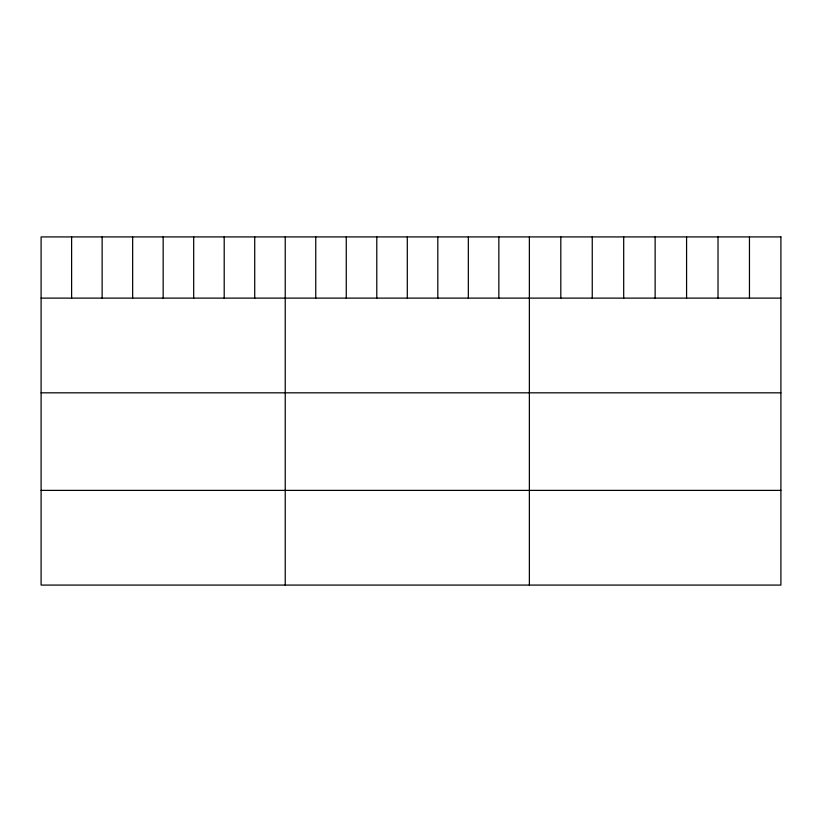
<?xml version="1.0" encoding="UTF-8"?>
<svg xmlns="http://www.w3.org/2000/svg" width="822" height="822" viewBox="0 0 822 822"><rect width="100%" height="100%" fill="white"/><g stroke="black" fill="none" stroke-linecap="round" stroke-linejoin="round"><path stroke-width="1.23" d="M41.1 298.119L780.9 298.119M41.1 392.824L780.9 392.824M41.1 490.385L780.9 490.385M749.459 236.921L749.459 298.119M718.017 236.921L718.017 298.119M686.576 236.921L686.576 298.119M655.134 236.921L655.134 298.119M623.692 236.921L623.692 298.119M592.251 236.921L592.251 298.119M560.809 236.921L560.809 298.119M529.368 236.921L529.368 585.079M498.851 236.921L498.851 298.119M468.335 236.921L468.335 298.119M437.818 236.921L437.818 298.119M407.301 236.921L407.301 298.119M376.784 236.921L376.784 298.119M346.268 236.921L346.268 298.119M315.751 236.921L315.751 298.119M285.234 236.921L285.234 585.079M254.717 236.921L254.717 298.119M224.201 236.921L224.201 298.119M193.684 236.921L193.684 298.119M163.167 236.921L163.167 298.119M132.65 236.921L132.65 298.119M102.134 236.921L102.134 298.119M71.617 236.921L71.617 298.119M780.9 236.921L41.1 236.921L41.1 585.079L780.9 585.079L780.9 236.921"/></g></svg>
